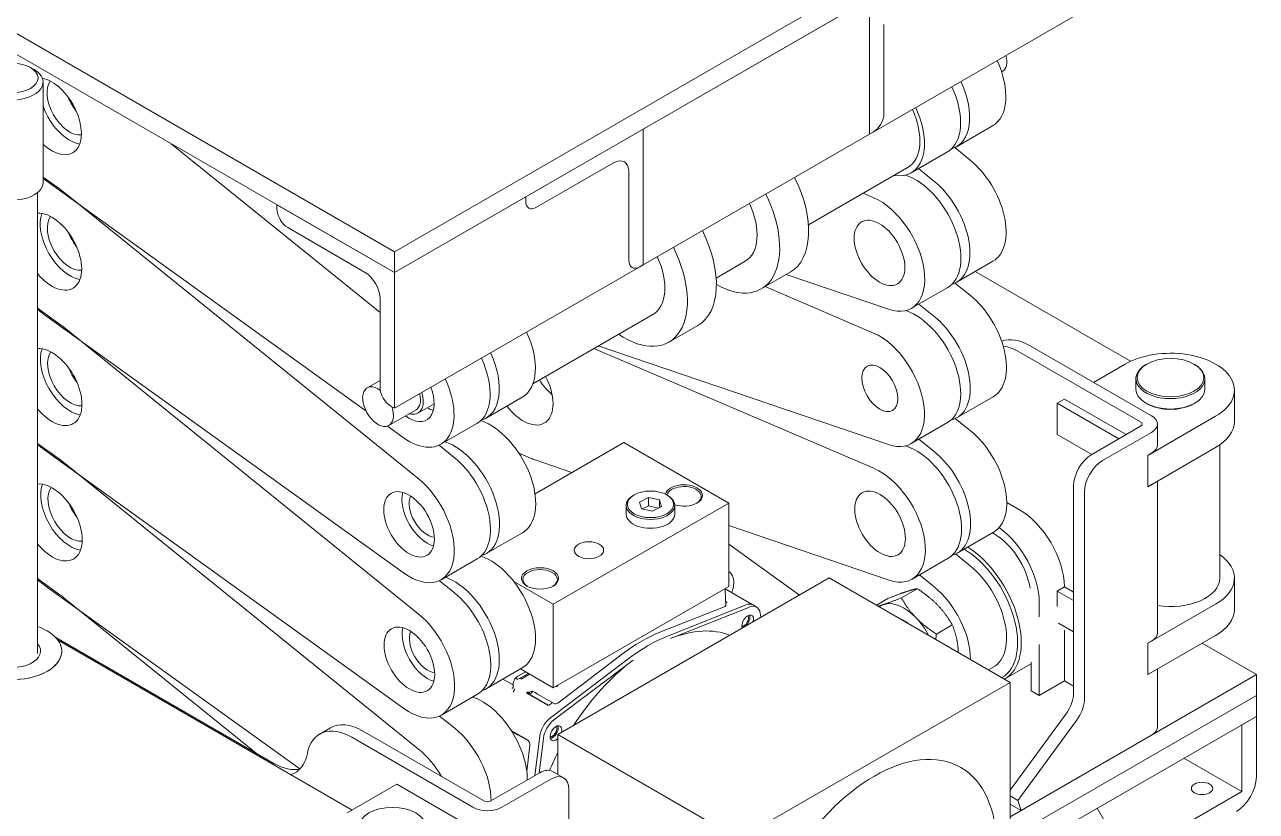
# Model space of a CAD drawing. Header units: millimetres. Extents: x 24 to 1656, y 24 to 1164.
# Drawn here: x 754 to 1235.3, y 449 to 756.6 of the extents above; entities that cross this region are included whole.
import ezdxf

# ---------------------------------------------------------------- set-up
doc = ezdxf.new("R2010")
doc.units = ezdxf.units.MM
doc.header["$LTSCALE"] = 4
doc.layers.add('굵은실선_A3', color=7, linetype='Continuous', lineweight=18)

msp = doc.modelspace()

# ---------------------------------------------------------------- linework, layer by layer
at = {"layer": '굵은실선_A3'}
for p, q in [((566.17, 859.73), (898.51, 667.85)), ((566.17, 851.56), (898.51, 659.69)), ((898.51, 667.85), (1181.35, 831.15)), ((898.51, 659.69), (1181.35, 822.99)), ((1084.12, 766.85), (995.73, 715.82)), ((1084.12, 713.78), (1084.12, 766.85)), ((1084.12, 713.78), (1084.12, 766.85)), ((1181.35, 769.91), (1085.54, 714.6)), ((1089.78, 756.65), (1089.78, 721.94)), ((1089.78, 756.65), (1089.78, 721.94)), ((756.25, 739.86), (757.67, 739.04)), ((1135.75, 738.13), (1136.02, 738.28)), ((761.18, 734.14), (761.18, 694.95)), ((771.9, 726.23), (772.22, 726.42)), ((949.77, 689.28), (995.73, 715.82)), ((995.73, 715.82), (995.73, 662.75)), ((995.73, 715.82), (995.73, 662.75)), ((1084.12, 713.78), (995.73, 662.75)), ((1085.54, 714.6), (1084.12, 713.78)), ((1118.11, 708.89), (1132.25, 717.05)), ((892.85, 644.09), (811.26, 710.06)), ((1117.42, 708.53), (1123.33, 703.75)), ((1100.43, 698.68), (1114.57, 706.85)), ((984.07, 702.55), (954.01, 685.2)), ((984.07, 702.55), (954.01, 685.2)), ((990.08, 664.38), (990.08, 699.08)), ((990.08, 664.38), (990.08, 699.08)), ((1060.26, 678.37), (1099.18, 700.85)), ((1109.19, 695.59), (1103.31, 700.34)), ((767.4, 692.58), (761.18, 697.05)), ((761.66, 696.12), (887.34, 605.66)), ((1098.25, 697.8), (1099.93, 697.08)), ((759, 510.67), (759, 690.97)), ((907.67, 579.23), (769.1, 691.28)), ((949.77, 689.28), (898.51, 659.69)), ((949.77, 687.65), (949.77, 689.28)), ((949.77, 687.65), (949.77, 689.28)), ((1085.79, 688.91), (1081.62, 690.71)), ((852.54, 686.22), (898.51, 659.69)), ((852.54, 684.59), (852.54, 686.22)), ((886.84, 659.89), (856.79, 677.24)), ((898.51, 659.69), (898.51, 667.85)), ((994.32, 661.93), (898.51, 606.61)), ((898.51, 659.69), (898.51, 606.61)), ((995.73, 662.75), (994.32, 661.93)), ((1024.19, 657.55), (1035.54, 664.1)), ((1041.79, 653.28), (1053.1, 659.81)), ((1118.22, 655.92), (1132.36, 664.09)), ((1125.39, 660.06), (1186.15, 624.98)), ((1051.57, 658.93), (1091.6, 645.32)), ((1117.54, 655.57), (1123.45, 650.79)), ((1085.71, 636.03), (1043.38, 654.19)), ((1100.54, 645.72), (1114.69, 653.88)), ((767.51, 639.62), (759, 645.74)), ((759, 645.32), (760.07, 644.45)), ((892.85, 614.78), (892.85, 649.48)), ((1109.31, 642.62), (1103.42, 647.38)), ((761.77, 643.15), (902.03, 542.21)), ((952.6, 616.22), (999.48, 643.28)), ((1098.35, 644.83), (1099.86, 644.19)), ((907.78, 526.27), (769.21, 638.32)), ((1005.73, 632.46), (1017.04, 638.99)), ((978.15, 630.97), (1091.52, 592.43)), ((1146.93, 631.04), (1194.3, 603.69)), ((1086.02, 582.99), (976.46, 630)), ((1190.06, 601.24), (1142.69, 628.59)), ((1171.68, 616.75), (1184.05, 623.9)), ((1192.54, 623.9), (1192.18, 623.69)), ((1210.92, 623.9), (1211.27, 623.69)), ((887.81, 614.61), (892.85, 617.52)), ((1188.23, 618.18), (1188.23, 614.1)), ((1215.23, 618.18), (1215.23, 614.1)), ((1226.73, 613.69), (1226.73, 601.44)), ((898.51, 606.61), (897.09, 607.43)), ((907.67, 604.71), (913.98, 608.35)), ((934.26, 602.74), (948.4, 610.91)), ((1118.34, 602.96), (1132.48, 611.13)), ((1157.53, 608.59), (1160.36, 610.22)), ((1181.58, 594.71), (1157.53, 608.59)), ((1157.53, 596.34), (1157.53, 608.59)), ((1184.4, 596.34), (1160.36, 610.22)), ((1192.54, 608.38), (1192.18, 608.59)), ((1210.92, 608.38), (1211.27, 608.59)), ((896.31, 599.89), (906.92, 606.01)), ((932.22, 601.8), (933.76, 601.14)), ((1117.65, 602.61), (1123.57, 597.82)), ((1219.41, 603.48), (1192.89, 588.18)), ((895.73, 599.63), (901.92, 595.18)), ((916.58, 592.54), (930.72, 600.7)), ((1100.46, 592.83), (1114.61, 600.99)), ((1170.97, 588.58), (1190.06, 599.61)), ((1194.3, 597.16), (1175.21, 586.13)), ((1196.65, 592.26), (1196.65, 600.42)), ((767.63, 586.66), (759, 592.86)), ((759, 592.45), (760.19, 591.49)), ((915.89, 592.18), (921.81, 587.4)), ((919.62, 592.98), (918.31, 593.54)), ((988.1, 593.23), (953.41, 573.2)), ((1029.11, 569.55), (988.1, 593.23)), ((1109.42, 589.66), (1103.4, 594.53)), ((1170.97, 588.58), (1157.53, 596.34)), ((1221.03, 540.21), (1221.03, 592.27)), ((761.89, 590.19), (902.15, 489.25)), ((947.11, 589.09), (951.71, 587.11)), ((1098.3, 591.95), (1100.17, 591.15)), ((1219.41, 591.24), (1192.89, 575.93)), ((1194.3, 588.99), (1192.89, 588.18)), ((1192.89, 588.18), (1192.89, 575.93)), ((1192.89, 575.93), (1192.89, 588.18)), ((907.9, 473.31), (769.33, 585.36)), ((953.41, 586.46), (967.86, 581.54)), ((1196.65, 518.77), (1196.65, 578.1)), ((1163.9, 495.48), (1163.9, 576.34)), ((1168.14, 493.03), (1168.14, 573.89)), ((1192.89, 575.93), (1194.3, 576.74)), ((1029.11, 569.55), (960.52, 529.95)), ((989.03, 565.16), (989.03, 568.63)), ((992.16, 572.71), (991.81, 572.51)), ((997.71, 571.66), (994.18, 569.94)), ((994.18, 569.94), (995, 567.32)), ((997.71, 568.4), (995.35, 567.25)), ((997.71, 568.4), (997.71, 571.66)), ((1002.06, 570.76), (997.71, 571.66)), ((1001.7, 567.57), (997.71, 568.4)), ((999.34, 566.41), (1002.87, 568.13)), ((1002.06, 567.74), (1002.06, 570.76)), ((1002.87, 568.13), (1002.06, 570.76)), ((1004.89, 572.71), (1005.24, 572.51)), ((1008.03, 565.16), (1008.03, 568.63)), ((1029.11, 536.89), (1029.11, 569.55)), ((1142.69, 566.95), (1137.77, 569.78)), ((995, 567.32), (999.34, 566.41)), ((1029.11, 560.72), (1091.83, 539.39)), ((934.37, 549.78), (948.52, 557.94)), ((1118.45, 550), (1132.6, 558.16)), ((1132.79, 557.56), (1132.17, 557.91)), ((932.33, 548.83), (933.69, 548.25)), ((1029.11, 553.51), (1056.8, 533.58)), ((1117.76, 549.64), (1123.49, 545.01)), ((916.7, 539.57), (930.84, 547.74)), ((1100.78, 539.79), (1114.92, 547.96)), ((767.74, 533.69), (759, 539.98)), ((759, 539.58), (760.3, 538.53)), ((916.01, 539.22), (921.93, 534.44)), ((919.54, 540.09), (918.42, 540.57)), ((1068.35, 540.25), (962.29, 479.02)), ((1068.35, 540.25), (1139.06, 499.43)), ((1109.35, 536.84), (1103.65, 541.45)), ((1226.73, 540.21), (1226.73, 527.96)), ((762, 537.23), (861.55, 465.59)), ((960.52, 529.95), (945.13, 538.84)), ((960.52, 497.29), (1029.11, 536.89)), ((1027.66, 536.01), (1038.26, 529.89)), ((1027.97, 529.37), (1027.67, 535.91)), ((1102.8, 536.05), (1096.58, 532.47)), ((1157.53, 535.1), (1160.36, 536.74)), ((1163.9, 531.43), (1157.53, 535.1)), ((1157.53, 529.09), (1157.53, 535.1)), ((1163.9, 534.69), (1160.36, 536.74)), ((844.49, 471.71), (769.45, 532.39)), ((960.52, 529.95), (960.52, 497.29)), ((1004.96, 517.4), (1035.88, 529.71)), ((1027.89, 531.05), (1028.22, 530.86)), ((1028.15, 530.49), (1027.92, 530.4)), ((1027.96, 530.41), (1028.22, 530.86)), ((1028.06, 530.58), (1028.19, 530.51)), ((1038.62, 529.68), (1040.03, 528.87)), ((1091.27, 532.17), (1086.81, 529.6)), ((1150.46, 530.61), (1150.46, 525)), ((1219.41, 530), (1192.89, 514.69)), ((1027.67, 529.04), (1002.19, 519)), ((1006.37, 516.58), (1037.29, 528.89)), ((1041.42, 526.51), (1041.67, 524.85)), ((1116.46, 521.91), (1110.25, 518.32)), ((1163.9, 519.18), (1158.03, 522.57)), ((1160.36, 499.99), (1160.36, 519.89)), ((766.15, 516.94), (851.36, 467.74)), ((767.03, 515.87), (881.98, 449.5)), ((1219.41, 517.75), (1192.89, 502.44)), ((1194.3, 515.51), (1192.89, 514.69)), ((962.29, 491.29), (987.56, 510.54)), ((1150.46, 514.18), (1150.46, 494.28)), ((1192.89, 514.69), (1192.89, 502.44)), ((1192.89, 502.44), (1192.89, 514.69)), ((1235.32, 502.44), (1214.1, 514.69)), ((959.41, 485.56), (990.32, 508.95)), ((960.82, 484.74), (991.74, 508.13)), ((1147.28, 506.68), (1137.02, 500.76)), ((1147.28, 496.12), (1147.28, 507.37)), ((934.29, 496.89), (948.44, 505.06)), ((944.87, 498.41), (940.9, 500.71)), ((946.67, 501.84), (949.65, 503.56)), ((960.52, 497.29), (947.75, 504.66)), ((950.88, 502.86), (947.9, 501.14)), ((951.31, 502.59), (947.99, 500.67)), ((949.84, 501.74), (949.85, 502.26)), ((1130.67, 504.28), (1132.52, 505.35)), ((1139.06, 446.87), (1235.32, 502.44)), ((1192.89, 502.44), (1194.3, 503.26)), ((1196.65, 482.03), (1196.65, 504.61)), ((1235.32, 494.28), (1235.32, 502.44)), ((944.87, 498.63), (944.87, 497.4)), ((1139.06, 499.43), (1033, 438.19)), ((1139.06, 377.17), (1139.06, 499.43)), ((1150.46, 494.28), (1147.28, 496.12)), ((1150.46, 494.28), (1160.36, 499.99)), ((1160.36, 499.99), (1163.9, 497.95)), ((916.81, 486.61), (930.95, 494.77)), ((929.15, 493.73), (930.46, 493.17)), ((950.56, 494.9), (958.27, 490.44)), ((950.76, 495.59), (950.91, 495.51)), ((951.01, 494.87), (958.62, 490.48)), ((958.62, 490.48), (951.01, 494.87)), ((959.22, 490.7), (959.93, 491.23)), ((959.93, 491.7), (960.87, 491.16)), ((1139.06, 438.71), (1235.32, 494.28)), ((1139.06, 438.71), (1235.32, 494.28)), ((1235.32, 494.28), (1235.32, 486.11)), ((916.13, 486.26), (922.04, 481.47)), ((1139.06, 457.27), (1160.81, 486.95)), ((873.51, 481.64), (869.26, 479.19)), ((1139.06, 430.54), (1235.32, 486.11)), ((1165.05, 484.5), (1142.16, 453.26)), ((1235.32, 486.11), (1229.66, 482.85)), ((1229.66, 482.85), (1229.66, 456.72)), ((1235.32, 462.43), (1235.32, 486.11)), ((881.76, 477.95), (929.14, 450.6)), ((933.38, 453.04), (886.01, 480.4)), ((944.14, 480.59), (950.71, 476.8)), ((944.38, 480.22), (950.81, 476.51)), ((944.39, 480.22), (945.91, 479.34)), ((953.35, 462.94), (955.27, 478.4)), ((954.98, 463.88), (956.69, 477.58)), ((962.29, 479.02), (962.29, 463.42)), ((962.29, 479.02), (1033, 438.19)), ((1143.39, 449.37), (1194.3, 478.76)), ((950.19, 464.58), (951.42, 474.8)), ((950.82, 476.51), (950.81, 476.51)), ((1207.03, 469.78), (1229.66, 456.72)), ((955.3, 464.07), (936.21, 453.04)), ((964.54, 462.11), (960.3, 464.56)), ((899.44, 459.58), (879.99, 448.35)), ((899.44, 459.58), (929.14, 442.43)), ((940.45, 450.6), (959.54, 461.62)), ((966.62, 376.68), (966.62, 457.54)), ((1142.16, 453.26), (1139.06, 455.05)), ((1143.39, 449.37), (1142.16, 453.26)), ((1229.66, 456.72), (1176.63, 426.1)), ((1139.06, 452.09), (1139.15, 451.82)), ((1139.15, 451.82), (1143.39, 449.37)), ((1176.63, 444.06), (1173.09, 450.19))]:
    msp.add_line(p, q, dxfattribs=at)
msp.add_arc((1026.67, 535.87), 1, 2.5969, 10.4105, dxfattribs=at)
for centre, major_axis in [((749.18, 735.78), (10, 0)), ((1088.04, 667.37), (-7, 12.12)), ((1201.73, 618.59), (13, 0)), ((1088.16, 614.4), (-5, 8.66)), ((904.2, 561.22), (-7, 12.12)), ((998.53, 569.04), (-9, 0)), ((1088.28, 561.44), (-7, 12.12)), ((974.48, 551.08), (-5.75, 0)), ((955.39, 540.05), (-7.25, 0)), ((904.31, 508.26), (-7, 12.12)), ((1086.03, 407.68), (-33.75, -58.46)), ((1214.1, 457.94), (4.19, 0)), ((897.67, 443.04), (-13, 0))]:
    msp.add_ellipse(centre, major_axis=major_axis, ratio=0.57735, dxfattribs=at)
for centre, major_axis, ratio, start_param, end_param in [((1119.75, 738.7), (12.5, -21.65), 0.57735, 0, 1.419356), ((1131.77, 745.64), (4.25, -7.36), 0.57735, 0, 1.111059), ((749.18, 734.14), (-12, 0), 0.57735, 5.497787, 10.210176), ((764.47, 720.83), (8.25, -14.29), 0.57735, 5.212122, 8.953551), ((771.54, 724.91), (6.25, -10.83), 0.57735, 3.381475, 6.043303), ((1102.07, 728.5), (12.5, -21.65), 0.57735, 0, 1.419356), ((1105.61, 730.54), (12.5, -21.65), 0.57735, 6.141288, 7.702541), ((778.61, 729), (6.25, -10.83), 0.57735, 4.45604, 4.968738), ((771.54, 724.91), (-8.25, 14.29), 0.57735, 1.26353, 2.698706), ((1087.93, 720.33), (12.5, -21.65), 0.57735, 5.832158, 7.702541), ((1087.93, 720.33), (11.25, -19.49), 0.57735, 0, 1.402376), ((1085.54, 719.49), (-3, -5.2), 0.57735, 0.785398, 2.356194), ((1085.54, 719.49), (-3, -5.2), 0.57735, 0.785398, 2.356194), ((984.07, 695.61), (4.25, 7.36), 0.57735, 5.497787, 7.068583), ((984.07, 695.61), (4.25, 7.36), 0.57735, 5.497787, 7.068583), ((1119.86, 685.74), (12.5, -21.65), 0.57735, 0, 2.158541), ((749.18, 694.95), (-12, 0), 0.57735, 0, 3.141593), ((764.47, 720.83), (16.25, -28.15), 0.57735, 5.354229, 5.375151), ((1035.6, 690.12), (17.5, -30.31), 0.57735, 0, 1.462828), ((1102.19, 675.53), (12.5, -21.65), 0.57735, 0, 2.483898), ((1105.72, 677.57), (12.5, -21.65), 0.57735, 6.141288, 8.441726), ((764.58, 667.87), (-16.25, 28.15), 0.57735, 5.300133, 5.375151), ((1024.29, 683.59), (17.5, -30.31), 0.57735, 5.497787, 7.746013), ((1088.04, 667.37), (12.5, -21.65), 0.57735, 5.700508, 8.767083), ((856.79, 682.14), (-3, 5.2), 0.57735, 0.785398, 2.356194), ((954.01, 690.1), (-3, -5.2), 0.57735, 5.497787, 7.068583), ((954.01, 690.1), (-3, -5.2), 0.57735, 5.497787, 7.068583), ((1024.29, 683.59), (11.25, -19.49), 0.57735, 0, 1.402376), ((764.58, 667.87), (-8.25, 14.29), 0.57735, 1.857223, 5.996759), ((771.66, 671.95), (-8.25, 14.29), 0.57735, 0.442887, 2.698706), ((771.66, 671.95), (6.25, -10.83), 0.57735, 3.381475, 6.043303), ((778.73, 676.03), (6.25, -10.83), 0.57735, 4.45604, 4.968738), ((999.54, 669.3), (17.5, -30.31), 0.57735, 0, 1.462828), ((988.23, 662.77), (17.5, -30.31), 0.57735, 5.410611, 7.746013), ((994.32, 666.83), (-3, -5.2), 0.57735, 5.497787, 7.068583), ((994.32, 666.83), (-3, -5.2), 0.57735, 5.497787, 7.068583), ((988.23, 662.77), (11.25, -19.49), 0.57735, 0, 1.402376), ((886.84, 652.95), (-4.25, 7.36), 0.57735, 3.926991, 5.497787), ((1119.98, 632.78), (12.5, -21.65), 0.57735, 0, 2.158541), ((764.58, 667.87), (16.25, -28.15), 0.57735, 5.300133, 5.375151), ((1102.11, 622.64), (12.5, -21.65), 0.57735, 0, 2.483845), ((1105.84, 624.61), (12.5, -21.65), 0.57735, 6.114388, 8.441726), ((764.7, 614.9), (-16.25, 28.15), 0.57735, 5.300133, 5.375151), ((935.9, 632.56), (12.5, -21.65), 0.57735, 0, 1.419356), ((1087.96, 614.48), (12.5, -21.65), 0.57735, 5.70056, 8.76703), ((1146.93, 610.63), (-12.5, 21.65), 0.57735, 5.497787, 6.182388), ((1142.69, 608.18), (-12.5, 21.65), 0.57735, 5.497787, 5.86185), ((764.7, 614.9), (-8.25, 14.29), 0.57735, 1.845859, 6.008122), ((771.77, 618.99), (-8.25, 14.29), 0.57735, 0.442887, 2.698706), ((771.77, 618.99), (6.25, -10.83), 0.57735, 3.381475, 6.043303), ((918.22, 622.35), (12.5, -21.65), 0.57735, 0, 1.419356), ((921.76, 624.39), (12.5, -21.65), 0.57735, 6.141288, 7.702541), ((1201.73, 613.69), (25, 0), 0.57735, 5.497787, 8.63938), ((778.84, 623.07), (6.25, -10.83), 0.57735, 4.45604, 4.968738), ((1201.73, 618.18), (-13.5, 0), 0.57735, 5.497787, 10.210176), ((904.08, 614.19), (12.5, -21.65), 0.57735, 5.375151, 7.702541), ((948.78, 615.12), (8.25, -14.29), 0.57735, 4.923679, 7.795742), ((962.92, 623.29), (8.25, -14.29), 0.57735, 4.770628, 5.253573), ((892.06, 607.25), (4.25, -7.36), 0.57735, 2.205088, 7.530026), ((897.09, 612.33), (-3, 5.2), 0.57735, 0.785398, 2.356194), ((904.08, 614.19), (7, -12.12), 0.57735, 5.364849, 7.581215), ((902.67, 613.37), (5, -8.66), 0.57735, 5.728374, 7.467258), ((902.67, 613.37), (4.25, -7.36), 0.57735, 0, 1.111059), ((1201.73, 614.1), (13.5, 0), 0.57735, 3.141593, 6.283185), ((911.15, 618.27), (-7, 12.12), 0.57735, 2.366399, 2.612122), ((1201.73, 613.69), (13, 0), 0.57735, 3.926991, 5.497787), ((1188.65, 600.42), (8, 0), 0.57735, 5.497787, 7.068583), ((936.02, 579.59), (12.5, -21.65), 0.57735, 0, 2.483898), ((1120.1, 579.81), (12.5, -21.65), 0.57735, 0, 2.158541), ((1188.65, 600.42), (2, 0), 0.57735, 5.497787, 7.068583), ((1201.73, 601.44), (25, 0), 0.57735, 5.497787, 6.283185), ((921.87, 571.43), (12.5, -21.65), 0.57735, 6.141288, 8.767083), ((1188.65, 592.26), (8, 0), 0.57735, 5.497787, 6.283185), ((764.7, 614.9), (16.25, -28.15), 0.57735, 5.300133, 5.375151), ((918.34, 569.39), (12.5, -21.65), 0.57735, 0, 2.158541), ((1102.42, 569.61), (12.5, -21.65), 0.57735, 0, 2.483898), ((1105.95, 571.65), (12.5, -21.65), 0.57735, 6.141288, 8.441726), ((1170.97, 580.42), (5, 8.66), 0.57735, 0.785398, 2.356194), ((764.82, 561.94), (-16.25, 28.15), 0.57735, 5.300133, 5.375151), ((948.78, 615.12), (16.25, -28.15), 0.57735, 5.62549, 5.700508), ((1088.28, 561.44), (12.5, -21.65), 0.57735, 5.700508, 8.767083), ((1175.21, 577.97), (-5, -8.66), 0.57735, 3.926991, 5.497787), ((904.2, 561.22), (12.5, -21.65), 0.57735, 5.375151, 8.441726), ((764.82, 561.94), (-8.25, 14.29), 0.57735, 1.834423, 6.019559), ((771.89, 566.02), (-8.25, 14.29), 0.57735, 0.442887, 2.698706), ((771.89, 566.02), (6.25, -10.83), 0.57735, 3.381475, 6.043303), ((911.27, 565.31), (-7, 12.12), 0.57735, 0.52947, 2.612122), ((1011.61, 572.51), (-7.25, 0), 0.57735, 1.052648, 6.171743), ((1011.61, 572.1), (6.75, 0), 0.57735, 5.53417, 9.273653), ((778.96, 570.11), (6.25, -10.83), 0.57735, 4.45604, 4.968738), ((911.27, 565.31), (5, -8.66), 0.57735, 3.518122, 5.906656), ((998.53, 568.63), (-9.5, 0), 0.57735, 5.497787, 10.210176), ((998.53, 565.16), (-9.5, 0), 0.57735, 0, 3.141593), ((1142.69, 546.53), (12.5, -21.65), 0.57735, 0.805203, 2.356194), ((1132.79, 540.82), (12.5, -21.65), 0.57735, 0.785398, 2.243775), ((1132.79, 540.82), (-10.25, 17.75), 0.57735, 4.143839, 5.497787), ((1120.81, 527.2), (15, -25.98), 0.57735, 0.005271, 2.342729), ((1121.52, 527.6), (15.5, -26.85), 0.57735, 6.274903, 8.594975), ((1201.73, 540.21), (25, 0), 0.57735, 5.497787, 6.972), ((935.94, 526.71), (12.5, -21.65), 0.57735, 0, 2.483845), ((1120.02, 527), (12.5, -21.65), 0.57735, 0, 2.158488), ((921.79, 518.54), (12.5, -21.65), 0.57735, 6.16959, 8.76703), ((955.39, 539.65), (6.75, 0), 0.57735, 5.53417, 10.173793), ((1201.73, 540.21), (19.3, 0), 0.57735, 4.445959, 6.283185), ((764.82, 561.94), (16.25, -28.15), 0.57735, 5.300133, 5.375151), ((918.45, 516.43), (12.5, -21.65), 0.57735, 0, 2.158541), ((1105.87, 518.83), (-12.5, 21.65), 0.57735, 3.915163, 5.300081), ((764.93, 508.98), (-16.25, 28.15), 0.57735, 5.300081, 5.375151), ((1035.12, 523.62), (3.5, 6.06), 0.57735, 0, 0.631456), ((1036.53, 522.81), (3.5, 6.06), 0.57735, 5.65173, 6.914641), ((1097.58, 513.79), (-9, 15.59), 0.57735, 6.167284, 6.357419), ((1097.58, 513.79), (-9, 15.59), 0.57735, 5.120086, 6.167284), ((904.31, 508.26), (12.5, -21.65), 0.57735, 5.375151, 8.441726), ((1026.96, 529.45), (-1, 0.11), 0.480628, 2.407347, 3.218565), ((1036.53, 522.81), (1.63, 2.81), 0.57735, 5.14307, 8.994097), ((1035.12, 523.62), (-1.25, -2.17), 0.57735, 0.263794, 2.877798), ((1035.12, 523.62), (-1.63, -2.81), 0.57735, 1.059349, 2.691396), ((1097.58, 513.79), (-9, 15.59), 0.57735, 4.638156, 5.120086), ((1201.73, 527.96), (25, 0), 0.57735, 5.497787, 6.283185), ((749.18, 511.63), (-19.3, 0), 0.57735, 5.246236, 10.461727), ((911.38, 512.34), (-7, 12.12), 0.57735, 0.52947, 2.612122), ((999.06, 457.89), (33.75, 58.46), 0.57735, 0.091036, 0.631456), ((1035.12, 523.62), (-1.63, -2.81), 0.57735, 0.450197, 0.511447), ((1097.58, 513.79), (-6, 10.39), 0.57735, 5.292937, 5.702637), ((911.38, 512.34), (5, -8.66), 0.57735, 3.518122, 5.906656), ((996.11, 459.6), (-32.39, -59.24), 0.59226, 3.759255, 4.06714), ((997.64, 458.71), (33.75, 58.46), 0.57735, 0.631456, 0.939341), ((1188.65, 518.77), (8, 0), 0.57735, 5.497787, 6.283185), ((749.18, 511.63), (-11, 0), 0.57735, 5.81591, 9.892053), ((749.18, 511.63), (19.3, 0), 0.57735, 4.647765, 6.34781), ((999.06, 457.89), (33.75, 58.46), 0.57735, 0.939341, 1.47976), ((947.29, 501.08), (0.5, -0.866), 0.57735, 0.785398, 1.308997), ((950.6, 502.99), (0.5, -0.866), 0.57735, 0.785398, 0.81193), ((943.2, 490.14), (4, 6.93), 0.57735, 0.485045, 0.58579), ((944.46, 498.08), (0.325, -0.946), 0.680367, 5.619604, 6.241878), ((944.86, 496.41), (-0.319, -0.948), 0.417113, 0.702179, 2.256631), ((961.58, 498.29), (-1, 0), 0.546739, 1.321148, 2.355852), ((961.58, 498.29), (0.5, -0.866), 0.57735, 0.811578, 1.228894), ((932.71, 471.63), (12.5, -21.65), 0.57735, 0.776109, 2.483898), ((950.5, 495.27), (0.302, -0.399), 0.481995, 3.861007, 5.431804), ((951.26, 495.3), (-0.251, -0.432), 0.816495, 4.715178, 6.285975), ((951.5, 495.32), (-0.24, 0.439), 0.592266, 0.798835, 2.369632), ((961.58, 491.7), (-0.994, -0.165), 0.660033, 0.676926, 2.247037), ((1156.83, 491.39), (5, 8.66), 0.57735, 4.525427, 5.497787), ((1161.07, 488.94), (-5, -8.66), 0.57735, 1.383835, 2.356194), ((881.76, 457.54), (-12.5, 21.65), 0.57735, 5.497787, 6.867226), ((886.01, 459.99), (-12.5, 21.65), 0.57735, 5.497787, 6.283185), ((918.57, 463.46), (-12.5, 21.65), 0.57735, 3.917702, 5.300133), ((918.57, 463.46), (12.5, -21.65), 0.57735, 0.776109, 2.158541), ((960.17, 480.35), (3.5, 6.06), 0.57735, 0.939341, 2.202252), ((961.58, 479.53), (3.5, 6.06), 0.57735, 0.939341, 2.202252), ((961.58, 479.53), (-1.62, -2.81), 0.57735, 2.001478, 7.38135), ((960.17, 480.35), (-1.25, -2.17), 0.57735, 0.263794, 2.877798), ((960.17, 480.35), (-1.63, -2.81), 0.57735, 0.450197, 2.691396), ((1188.65, 482.03), (8, 0), 0.57735, 5.497787, 6.283185), ((951.06, 476.94), (-0.25, -0.433), 0.57735, 5.343845, 6.279451), ((904.43, 455.3), (-12.5, 21.65), 0.57735, 4.714529, 5.300133), ((951.91, 474.74), (-0.496, 0.06), 0.478897, 6.277649, 6.283185), ((999.06, 457.89), (33.75, 58.46), 0.57735, 1.66482, 1.777262), ((851.36, 488.15), (12.5, -21.65), 0.57735, 5.497787, 6.112654), ((847.12, 485.7), (12.5, -21.65), 0.57735, 6.16192, 6.867226), ((955.3, 455.9), (5, 8.66), 0.57735, 0, 0.785398), ((959.54, 453.45), (5, 8.66), 0.57735, 5.497787, 7.068583), ((1227.54, 457.94), (-5.5, -9.53), 0.57735, 0.785398, 2.356194), ((934.8, 453.86), (2, 0), 0.57735, 3.926991, 5.497787), ((934.8, 453.86), (-8, 0), 0.57735, 0.785398, 2.356194)]:
    msp.add_ellipse(centre, major_axis=major_axis, ratio=ratio, start_param=start_param, end_param=end_param, dxfattribs=at)
for points, knots in [([(1030.24, 534.52), (1030.31, 534.7), (1030.38, 534.88), (1030.73, 535.87), (1030.92, 536.69), (1031.11, 538.26), (1031.11, 539.01), (1030.89, 540.38), (1030.67, 541), (1030.03, 542.03), (1029.62, 542.44), (1029.12, 542.72), (1029.11, 542.72), (1029.11, 542.72)], [4.174428, 4.174428, 4.174428, 4.174428, 4.244854, 4.244854, 4.562716, 4.562716, 4.880579, 4.880579, 5.198442, 5.198442, 5.50532, 5.50532, 5.508231, 5.508231, 5.508231, 5.508231]), ([(1028.1, 530.56), (1028.13, 530.62), (1028.16, 530.67), (1028.2, 530.77), (1028.22, 530.81), (1028.24, 530.85)], [0.01879685, 0.01879685, 0.01879685, 0.01879685, 0.03751072, 0.03751072, 0.0526619, 0.0526619, 0.0526619, 0.0526619]), ([(1028.22, 530.86), (1028.26, 530.84), (1028.28, 530.82), (1028.3, 530.8), (1028.31, 530.79), (1028.32, 530.78), (1028.32, 530.78), (1028.34, 530.74), (1028.35, 530.7), (1028.34, 530.67), (1028.34, 530.64), (1028.33, 530.62), (1028.3, 530.59), (1028.3, 530.58), (1028.29, 530.57), (1028.28, 530.57), (1028.24, 530.54), (1028.2, 530.51), (1028.15, 530.49)], [0, 0, 0, 0, 0.1875, 0.1875, 0.1875, 0.25, 0.25, 0.25, 0.5, 0.5, 0.5, 0.6875, 0.6875, 0.6875, 0.75, 0.75, 0.75, 1, 1, 1, 1]), ([(946.17, 501.48), (946.02, 501.34), (945.87, 501.18), (945.61, 500.84), (945.49, 500.65), (945.28, 500.27), (945.19, 500.08), (945.04, 499.67), (944.98, 499.47), (944.89, 499.05), (944.87, 498.84), (944.87, 498.63)], [0.307405, 0.307405, 0.307405, 0.307405, 0.560083, 0.560083, 0.812761, 0.812761, 1.06544, 1.06544, 1.318118, 1.318118, 1.570796, 1.570796, 1.570796, 1.570796]), ([(947.9, 501.14), (947.63, 500.98), (947.27, 500.81), (946.8, 500.72), (946.66, 500.71), (946.46, 500.71), (946.37, 500.72), (946.23, 500.76), (946.16, 500.78), (946.07, 500.84), (946.02, 500.88), (945.96, 500.96), (945.94, 501.01), (945.93, 501.13), (945.96, 501.21), (946.12, 501.48), (946.4, 501.69), (946.67, 501.84)], [0.388806, 0.388806, 0.388806, 0.388806, 0.5033742, 0.5033742, 0.5384491, 0.5384491, 0.5627332, 0.5627332, 0.5832091, 0.5832091, 0.6036849, 0.6036849, 0.627969, 0.627969, 0.6630439, 0.6630439, 0.7776121, 0.7776121, 0.7776121, 0.7776121]), ([(944.75, 497.12), (944.75, 497.12), (944.75, 497.12), (944.75, 497.12), (944.77, 497.13), (944.81, 497.18), (944.84, 497.22), (944.86, 497.31), (944.87, 497.35), (944.87, 497.39)], [0.0263749, 0.0263749, 0.0263749, 0.0263749, 0.0300148, 0.0300148, 0.0609027, 0.0609027, 0.0996755, 0.0996755, 0.1293737, 0.1293737, 0.1293737, 0.1293737]), ([(952.57, 495.92), (952.48, 495.92), (952.39, 495.91), (952.32, 495.9), (952.31, 495.9), (952.3, 495.89), (952.29, 495.89), (952.28, 495.89), (952.28, 495.89), (952.27, 495.89), (952.27, 495.89), (952.27, 495.89), (952.26, 495.89), (952.25, 495.89), (952.23, 495.88), (952.21, 495.88), (952.15, 495.87), (952.1, 495.86), (952.05, 495.85), (952.02, 495.84), (951.99, 495.83), (951.95, 495.82), (951.94, 495.82), (951.92, 495.82), (951.91, 495.81), (951.89, 495.81), (951.88, 495.8), (951.86, 495.8), (951.58, 495.72), (951.32, 495.62), (951.15, 495.53)], [-1, -1, -1, -1, -0.8125, -0.8125, -0.8125, -0.78125, -0.78125, -0.78125, -0.765625, -0.765625, -0.765625, -0.753906, -0.753906, -0.753906, -0.718307, -0.718307, -0.718307, -0.625, -0.625, -0.625, -0.5625, -0.5625, -0.5625, -0.53125, -0.53125, -0.53125, -0.5, -0.5, -0.5, 0, 0, 0, 0]), ([(951.49, 494.91), (951.62, 494.98), (951.78, 495.09), (951.94, 495.22), (951.97, 495.24), (952, 495.27), (952.02, 495.29), (952.04, 495.3), (952.05, 495.31), (952.06, 495.33), (952.08, 495.34), (952.09, 495.35), (952.1, 495.36), (952.15, 495.41), (952.2, 495.45), (952.24, 495.5), (952.27, 495.53), (952.29, 495.55), (952.32, 495.58), (952.33, 495.59), (952.34, 495.61), (952.35, 495.62), (952.36, 495.63), (952.36, 495.63), (952.37, 495.64), (952.37, 495.64), (952.37, 495.65), (952.38, 495.65), (952.38, 495.65), (952.38, 495.66), (952.39, 495.66), (952.44, 495.72), (952.51, 495.81), (952.57, 495.92)], [-1, -1, -1, -1, -0.625, -0.625, -0.625, -0.5625, -0.5625, -0.5625, -0.53125, -0.53125, -0.53125, -0.5, -0.5, -0.5, -0.375, -0.375, -0.375, -0.3125, -0.3125, -0.3125, -0.28125, -0.28125, -0.28125, -0.265625, -0.265625, -0.265625, -0.257813, -0.257813, -0.257813, -0.25, -0.25, -0.25, 0, 0, 0, 0]), ([(950.15, 495.47), (950.26, 495.56), (950.37, 495.61), (950.48, 495.63), (950.58, 495.65), (950.68, 495.64), (950.76, 495.59)], [0, 0, 0, 0, 0.5, 0.5, 0.5, 1, 1, 1, 1]), ([(950.71, 495.01), (950.73, 494.95), (950.74, 494.87), (950.75, 494.79), (950.75, 494.79), (950.75, 494.78)], [0, 0, 0, 0, 0.02648697, 0.02648697, 0.02732422, 0.02732422, 0.02732422, 0.02732422]), ([(951.01, 494.87), (951.01, 494.87), (951.01, 494.87), (951.01, 494.87), (951.01, 494.87), (951.01, 494.87), (951.01, 494.87), (951.01, 494.87)], [2.3542220817, 2.3542220817, 2.3542220817, 2.3542220817, 2.3546165634, 2.3546165634, 2.3550110451, 2.3550110451, 2.3552082842, 2.3552082842, 2.3552082842, 2.3552082842]), ([(959.93, 491.23), (959.98, 491.26), (960.01, 491.3), (960.04, 491.35), (960.05, 491.37), (960.06, 491.39), (960.07, 491.41), (960.08, 491.43), (960.08, 491.46), (960.08, 491.48), (960.08, 491.52), (960.07, 491.56), (960.04, 491.6), (960.02, 491.64), (959.98, 491.67), (959.93, 491.7)], [-1, -1, -1, -1, -0.75, -0.75, -0.75, -0.625, -0.625, -0.625, -0.5, -0.5, -0.5, -0.25, -0.25, -0.25, 0, 0, 0, 0]), ([(958.27, 490.44), (958.32, 490.45), (958.36, 490.45), (958.39, 490.45), (958.42, 490.46), (958.45, 490.46), (958.47, 490.46), (958.48, 490.46), (958.48, 490.46), (958.48, 490.46), (958.55, 490.47), (958.61, 490.48), (958.67, 490.49), (958.68, 490.49), (958.69, 490.49), (958.69, 490.49), (958.85, 490.52), (958.98, 490.56), (959.09, 490.62)], [-1, -1, -1, -1, -0.875, -0.875, -0.875, -0.765625, -0.765625, -0.765625, -0.75, -0.75, -0.75, -0.53125, -0.53125, -0.53125, -0.5, -0.5, -0.5, 0, 0, 0, 0]), ([(946.86, 478.79), (946.77, 478.84), (946.68, 478.89), (946.6, 478.94), (946.56, 478.96), (946.52, 478.98), (946.48, 479.01), (946.44, 479.03), (946.4, 479.05), (946.37, 479.07), (946.22, 479.16), (946.07, 479.25), (945.91, 479.34)], [0.000038, 0.000038, 0.000038, 0.000038, 0.25, 0.25, 0.25, 0.375, 0.375, 0.375, 0.5, 0.5, 0.5, 0.9998776, 0.9998776, 0.9998776, 0.9998776]), ([(951.42, 474.8), (951.44, 474.95), (951.44, 475.11), (951.4, 475.44), (951.37, 475.61), (951.29, 475.85), (951.26, 475.92), (951.2, 476.05), (951.17, 476.11), (951.11, 476.2), (951.08, 476.25), (951.02, 476.32), (951, 476.35), (950.92, 476.43), (950.87, 476.47), (950.83, 476.5), (950.82, 476.5), (950.81, 476.51)], [0, 0, 0, 0, 0.0547457, 0.0547457, 0.1067757, 0.1067757, 0.1297134, 0.1297134, 0.1490211, 0.1490211, 0.1653262, 0.1653262, 0.1791393, 0.1791393, 0.2034425, 0.2034425, 0.2068228, 0.2068228, 0.2068228, 0.2068228])]:
    msp.add_open_spline(points, degree=3, knots=knots, dxfattribs=at)
for points, weights in [([(1098.17, 534.77), (1095.5, 533.87), (1091.27, 532.17)], [1, 1.0379548493, 1]), ([(1102.8, 536.05), (1100.84, 535.67), (1098.17, 534.77)], [1, 1.0379548493, 1]), ([(1110.76, 529.64), (1107.59, 532.92), (1102.8, 536.05)], [1, 1.0379548493, 1]), ([(1087.52, 529.19), (1088.52, 529.48), (1089.69, 529.87)], [1.0185869261, 1.0162551725, 1]), ([(1089.69, 529.87), (1092.36, 530.77), (1096.58, 532.47)], [1, 1.0379548493, 1]), ([(1096.58, 532.47), (1099.11, 528.02), (1102.28, 524.74)], [1, 1.0379548493, 1]), ([(1116.46, 521.91), (1113.93, 526.35), (1110.76, 529.64)], [1, 1.0379548493, 1]), ([(1102.28, 524.74), (1105.45, 521.45), (1110.25, 518.32)], [1, 1.0379548493, 1]), ([(1118.66, 513.55), (1118.17, 517.73), (1116.46, 521.91)], [1, 1.0379548493, 1]), ([(1110.25, 518.32), (1110.13, 517.21), (1110.06, 516.18)], [1, 1.00745416145, 1.01198039543]), ([(1118.86, 511.09), (1118.8, 512.35), (1118.66, 513.55)], [1.01525015988, 1.01056708064, 1])]:
    msp.add_rational_spline(points, weights, degree=2, dxfattribs=at)
for points in [[(1038.45, 529.77), (1038.39, 529.81), (1038.33, 529.85), (1038.26, 529.89)], [(944.87, 497.4), (944.87, 497.4), (944.87, 497.4), (944.87, 497.4)], [(952.57, 495.92), (955.03, 494.51), (957.48, 493.11), (959.93, 491.7)], [(950.57, 495.64), (950.6, 495.42), (950.65, 495.21), (950.71, 495.02)], [(950.71, 495.01), (950.71, 495.02), (950.71, 495.02), (950.71, 495.02)], [(959.93, 491.7), (959.93, 491.52), (959.88, 491.31), (959.79, 491.12)], [(959.09, 490.62), (959.14, 490.64), (959.18, 490.67), (959.22, 490.7)], [(950.81, 476.51), (950.81, 476.51), (950.81, 476.51), (950.81, 476.51)]]:
    msp.add_open_spline(points, degree=3, dxfattribs=at)

doc.saveas('drawing.dxf')
